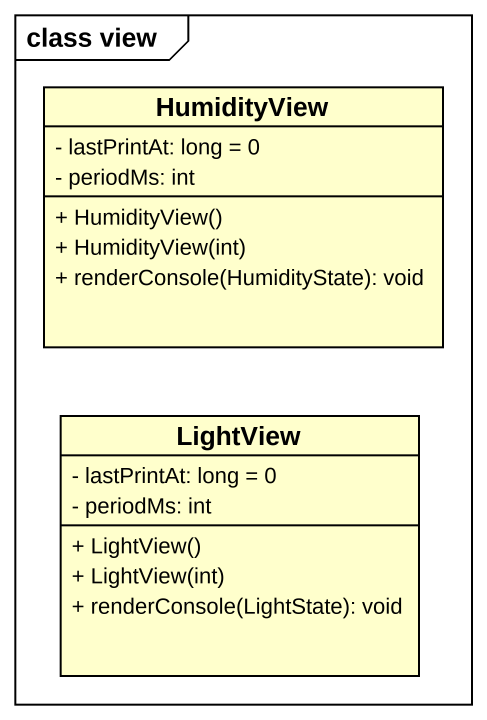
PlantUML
@startuml
mainframe class view
hide circle
hide empty members
skinparam classAttributeIconSize 0
class HumidityView {
  - lastPrintAt: long = 0
  - periodMs: int
  + HumidityView()
  + HumidityView(int)
  + renderConsole(HumidityState): void
}
class LightView {
  - lastPrintAt: long = 0
  - periodMs: int
  + LightView()
  + LightView(int)
  + renderConsole(LightState): void
}
@enduml
